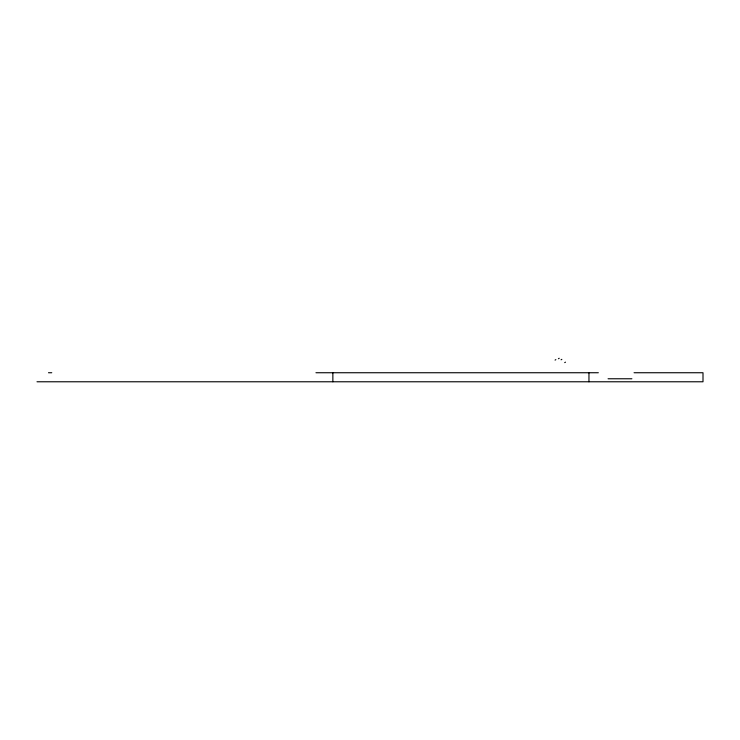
<?xml version="1.0" encoding="UTF-8"?>
<svg xmlns="http://www.w3.org/2000/svg" width="740" height="740" viewBox="0 0 740 740"><rect width="100%" height="100%" fill="white"/><g stroke="black" fill="none" stroke-linecap="round" stroke-linejoin="round"><path stroke-width="1.11" d="M555.074 360.084L555.851 359.64M559.209 358.271L558.441 358.724M561.068 359.788L561.845 359.335M565.48 362.165L564.703 362.618M48.489 372.738L51.754 372.738M315.952 372.738L598.336 372.738M634.06 372.738L703 372.738L703 381.775L37 381.775M608.067 378.769L631.877 378.769M588.957 372.738L588.957 381.775M332.861 372.738L332.861 381.775"/></g></svg>
